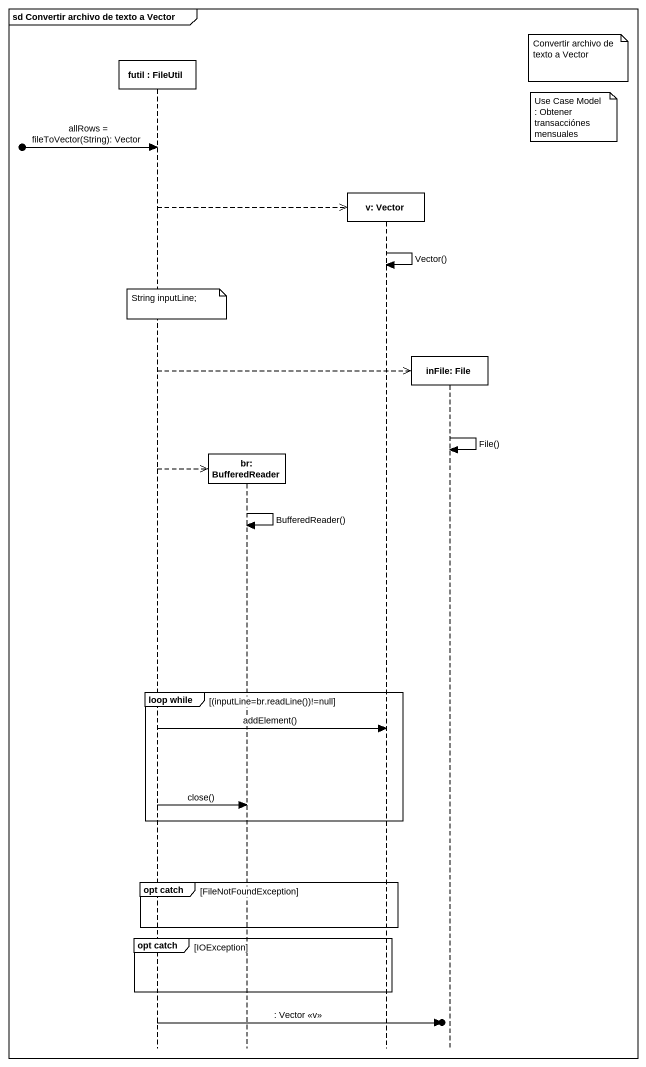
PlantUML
@startuml
mainframe sd Convertir archivo de texto a Vector
hide footbox
participant "futil : FileUtil" as futil
participant "br: BufferedReader" as br_BufferedReader
participant "v: Vector" as v_Vector
participant "inFile: File" as inFile_File

note right of inFile_File : Convertir archivo de texto a Vector
note right of inFile_File : Use Case Model : Obtener transacciónes mensuales
[o-> futil : allRows = fileToVector(String): Vector
futil -->> v_Vector **
v_Vector -> v_Vector : Vector()
note over futil : String inputLine;
futil -->> inFile_File **
inFile_File -> inFile_File : File()
futil -->> br_BufferedReader **
br_BufferedReader -> br_BufferedReader : BufferedReader()
group loop while [(inputLine=br.readLine())!=null]
  futil -> v_Vector : addElement()
  futil -> br_BufferedReader : close()
end
group opt catch [FileNotFoundException]
end
group opt catch [IOException]
end
futil ->o] : : Vector <<v>>
@enduml
